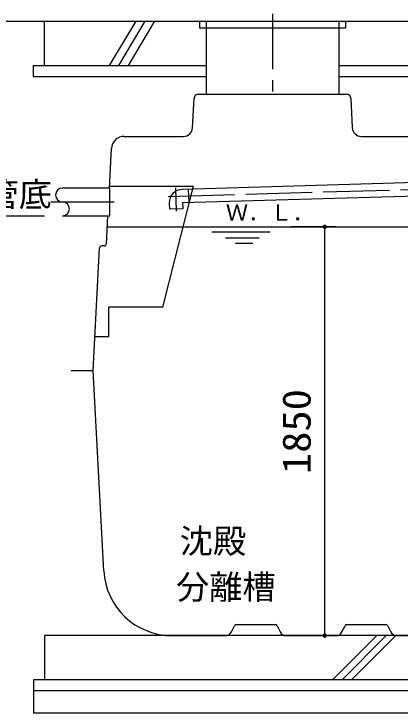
# Model space of a CAD drawing. Units: millimetres, scale not verified. Extents: x -14850 to 14850, y -10500 to 10500.
# Drawn here: x -10801 to -9056, y -6240 to -3078 of the extents above; entities that cross this region are included whole.
import ezdxf
from ezdxf.enums import TextEntityAlignment as Align

# ---------------------------------------------------------------- set-up
doc = ezdxf.new("R2010")
doc.units = ezdxf.units.MM
doc.header["$LTSCALE"] = 50
doc.linetypes.add('CHAIN1', pattern=[8, 5, -1, 1, -1])
doc.linetypes.add('LONG_DASHED1', pattern=[7, 6, -1])
for name, color, linetype, lineweight in [('0-2_機器', 2, 'Continuous', 25), ('0-3_空気管', 3, 'Continuous', 25), ('0-5_製作', 5, 'Continuous', 25)]:
    doc.layers.add(name, color=color, linetype=linetype, lineweight=lineweight)
doc.styles.add('ＭＳ ゴシック', font='')
doc.styles.get('ＭＳ ゴシック').set_extended_font_data('MS Gothic')

msp = doc.modelspace()

# ---------------------------------------------------------------- linework, layer by layer
at = {"layer": '0-2_機器'}
for p, q in [((-10662.76, -3110.48), (-4826.6, -3110.48)), ((-10662.76, -3310.48), (-10662.76, -3110.48)), ((-10249.87, -3110.48), (-10369.87, -3310.48)), ((-10327.45, -3310.48), (-10207.45, -3110.48)), ((-10165.02, -3110.48), (-10285.02, -3310.48)), ((-9932.76, -3110.48), (-9932.76, -3440.48)), ((-9332.76, -3110.48), (-9332.76, -3440.48)), ((-9302.76, -3110.48), (-9302.76, -3140.48)), ((-9332.76, -3310.48), (-8007.76, -3310.48)), ((-10712.76, -3360.48), (-9932.76, -3360.48)), ((-9332.76, -3360.48), (-8007.76, -3360.48)), ((-10662.76, -5890.48), (-10662.76, -6090.48)), ((-4962.76, -5890.48), (-10662.76, -5890.48)), ((-9160.44, -5890.48), (-9360.44, -6090.48)), ((-9318.01, -6090.48), (-9118.01, -5890.48)), ((-9075.59, -5890.48), (-9275.59, -6090.48)), ((-4912.76, -6090.48), (-10712.76, -6090.48)), ((-10712.76, -6090.48), (-10712.76, -6240.48)), ((-4912.76, -6140.48), (-10712.76, -6140.48))]:
    msp.add_line(p, q, dxfattribs=at)
for points in [[(-9962.76, -3110.48), (-9962.76, -3140.48), (-9302.76, -3140.48)], [(-10712.76, -3360.48), (-10712.76, -3310.48), (-9932.76, -3310.48)], [(-4912.76, -6090.48), (-4912.76, -6240.48), (-10712.76, -6240.48)]]:
    msp.add_lwpolyline(points, dxfattribs=at)
at = {"layer": '0-3_空気管', "linetype": 'CHAIN1'}
msp.add_line((-9632.76, -3077.63), (-9632.76, -3473.71), dxfattribs=at)
at = {"layer": '0-3_空気管'}
for p, q in [((-9967.77, -3440.48), (-9297.75, -3440.48)), ((-9993.77, -3592.63), (-9986.75, -3458.49)), ((-9278.78, -3458.49), (-9271.75, -3592.63)), ((-10302.22, -3631.48), (-10034.72, -3631.48)), ((-9230.8, -3631.48), (-8870.12, -3631.48)), ((-10369.52, -3865.48), (-10360.14, -3686.44)), ((-7842.6, -3808.04), (-10040.77, -3871.33)), ((-10369.05, -3856.48), (-9988.79, -3856.48)), ((-10127.34, -4403.48), (-9988.79, -3856.48)), ((-10039.05, -3931.31), (-7840.87, -3868.02)), ((-10012.79, -3870.53), (-10011.06, -3930.5)), ((-10099.02, -3933.04), (-10098.22, -3961.03)), ((-10039.05, -3931.31), (-10038.24, -3959.3)), ((-10038.24, -3959.3), (-10098.22, -3961.03)), ((-10581.31, -3990.48), (-10367.69, -3990.48)), ((-10382.73, -4117.5), (-10376.08, -3990.48)), ((-10378.7, -4040.48), (-6374.13, -4040.48)), ((-9642.84, -4065.48), (-9906.22, -4065.48)), ((-9844.7, -4090.48), (-9691.86, -4090.48)), ((-10442.76, -4690.48), (-10413.73, -4136.46)), ((-10392.72, -4126.98), (-10403.74, -4126.98)), ((-9721.66, -4115.48), (-9799.52, -4115.48)), ((-10127.34, -4403.48), (-10371.56, -4403.48)), ((-10371.56, -4537.48), (-10371.56, -4403.48)), ((-10434.74, -4537.48), (-10371.56, -4537.48)), ((-10542.76, -4690.48), (-10442.76, -4690.48)), ((-10395.27, -5596.7), (-10442.76, -4690.48)), ((-9818.29, -5873.9), (-9804.34, -5846.01)), ((-9795.4, -5840.48), (-9620.12, -5840.48)), ((-9611.18, -5846.01), (-9597.23, -5873.9)), ((-9318.29, -5873.9), (-9304.34, -5846.01)), ((-9295.4, -5840.48), (-9120.12, -5840.48)), ((-9111.18, -5846.01), (-9097.23, -5873.9)), ((-10085.69, -5890.48), (-9845.12, -5890.48)), ((-9570.4, -5890.48), (-9345.12, -5890.48)), ((-9070.4, -5890.48), (-8870.12, -5890.48))]:
    msp.add_line(p, q, dxfattribs=at)
at = {"layer": '0-3_空気管', "linetype": 'LONG_DASHED1'}
for p, q in [((-10103.38, -3903.15), (-6572.26, -3801.48)), ((-10070.99, -3864.23), (-10067.96, -3969.39)), ((-10634.08, -3927.98), (-10348.52, -3927.98))]:
    msp.add_line(p, q, dxfattribs=at)
at = {"layer": '0-3_空気管'}
msp.add_lwpolyline([(-10367.69, -3990.48), (-10367.69, -3865.48), (-10581.31, -3865.48)], dxfattribs=at)
for centre, radius, start, end in [((-9967.77, -3459.48), 19, 90, 177), ((-9297.75, -3459.48), 19, 3, 90), ((-10034.72, -3590.48), 41, 270, 357), ((-9230.8, -3590.48), 41, 182.99998, 270), ((-10302.22, -3689.48), 58, 90, 177), ((-10581.31, -3896.73), 31.25, 90, 270), ((-10039.05, -3931.31), 60, 91.6492, 181.64922), ((-10581.31, -3959.23), 31.25, 270, 90), ((-10403.74, -4136.98), 10, 90, 177), ((-10392.72, -4116.98), 10, 270, 357), ((-10085.69, -5580.48), 310, 182.99998, 270), ((-9795.4, -5850.48), 10, 90, 153.43494), ((-9620.12, -5850.48), 10, 26.56505, 90), ((-9295.4, -5850.48), 10, 90, 153.43494), ((-9120.12, -5850.48), 10, 26.56505, 90), ((-9845.12, -5860.48), 30, 270, 333.43494), ((-9570.4, -5860.48), 30, 206.56503, 270), ((-9345.12, -5860.48), 30, 270, 333.43494), ((-9070.4, -5860.48), 30, 206.56503, 270)]:
    msp.add_arc(centre, radius, start, end, dxfattribs=at)
at = {"layer": '0-5_製作', "color": 2}
for p, q in [((-11994.64, -3110.48), (-10662.76, -3110.48)), ((-11294.64, -3990.48), (-10662.76, -3990.48)), ((-9346.24, -4040.48), (-9548.71, -4040.48)), ((-9396.24, -5890.48), (-9396.24, -4040.48)), ((-9346.24, -5890.48), (-9548.71, -5890.48))]:
    msp.add_line(p, q, dxfattribs=at)
at = {"layer": '0-5_製作'}
for points in [[(-9406.22, -4039.85), (-9396.24, -4040.48), (-9406.24, -4040.48)], [(-9406.24, -4040.48), (-9403.53, -4047.33), (-9406.16, -4041.73)], [(-9406.24, -4040.48), (-9402.61, -4048.19), (-9403.53, -4047.33)], [(-9396.24, -4040.48), (-9402.61, -4048.19), (-9406.24, -4040.48)], [(-9406.06, -4038.61), (-9396.24, -4040.48), (-9406.22, -4039.85)], [(-9406.16, -4041.73), (-9404.33, -4046.36), (-9405.93, -4042.97)], [(-9406.16, -4041.73), (-9403.53, -4047.33), (-9404.33, -4046.36)], [(-9405.75, -4037.39), (-9396.24, -4040.48), (-9406.06, -4038.61)], [(-9405.93, -4042.97), (-9405, -4045.3), (-9405.54, -4044.16)], [(-9405.93, -4042.97), (-9404.33, -4046.36), (-9405, -4045.3)], [(-9405.29, -4036.22), (-9396.24, -4040.48), (-9405.75, -4037.39)], [(-9404.68, -4035.12), (-9396.24, -4040.48), (-9405.29, -4036.22)], [(-9403.95, -4034.11), (-9396.24, -4040.48), (-9404.68, -4035.12)], [(-9403.09, -4033.19), (-9396.24, -4040.48), (-9403.95, -4034.11)], [(-9402.12, -4032.39), (-9396.24, -4040.48), (-9403.09, -4033.19)], [(-9396.24, -4040.48), (-9401.6, -4048.92), (-9402.61, -4048.19)], [(-9401.06, -4031.72), (-9396.24, -4040.48), (-9402.12, -4032.39)], [(-9396.24, -4040.48), (-9400.5, -4049.53), (-9401.6, -4048.92)], [(-9399.92, -4031.18), (-9396.24, -4040.48), (-9401.06, -4031.72)], [(-9396.24, -4040.48), (-9399.33, -4049.99), (-9400.5, -4049.53)], [(-9399.92, -4031.18), (-9396.24, -4030.48), (-9396.24, -4040.48)], [(-9398.73, -4030.79), (-9396.24, -4030.48), (-9399.92, -4031.18)], [(-9396.24, -4040.48), (-9398.11, -4050.3), (-9399.33, -4049.99)], [(-9397.49, -4030.56), (-9396.24, -4030.48), (-9398.73, -4030.79)], [(-9396.24, -4040.48), (-9396.87, -4050.46), (-9398.11, -4050.3)], [(-9396.24, -4040.48), (-9396.24, -4050.48), (-9396.87, -4050.46)], [(-9396.24, -4030.48), (-9386.24, -4040.48), (-9396.24, -4040.48)], [(-9395.61, -4030.5), (-9386.24, -4040.48), (-9396.24, -4030.48)], [(-9396.24, -4040.48), (-9394.99, -4050.4), (-9396.24, -4050.48)], [(-9396.24, -4040.48), (-9393.75, -4050.17), (-9394.99, -4050.4)], [(-9396.24, -4040.48), (-9392.56, -4049.78), (-9393.75, -4050.17)], [(-9396.24, -4040.48), (-9391.42, -4049.24), (-9392.56, -4049.78)], [(-9386.24, -4040.48), (-9391.42, -4049.24), (-9396.24, -4040.48)], [(-9394.37, -4030.66), (-9386.24, -4040.48), (-9395.61, -4030.5)], [(-9393.15, -4030.97), (-9386.24, -4040.48), (-9394.37, -4030.66)], [(-9391.98, -4031.43), (-9386.24, -4040.48), (-9393.15, -4030.97)], [(-9390.88, -4032.04), (-9386.24, -4040.48), (-9391.98, -4031.43)], [(-9386.24, -4040.48), (-9390.36, -4048.57), (-9391.42, -4049.24)], [(-9389.87, -4032.78), (-9386.24, -4040.48), (-9390.88, -4032.04)], [(-9386.24, -4040.48), (-9389.39, -4047.77), (-9390.36, -4048.57)], [(-9388.95, -4033.63), (-9386.24, -4040.48), (-9389.87, -4032.78)], [(-9386.24, -4040.48), (-9388.53, -4046.85), (-9389.39, -4047.77)], [(-9388.95, -4033.63), (-9386.32, -4039.23), (-9386.24, -4040.48)], [(-9388.15, -4034.6), (-9386.32, -4039.23), (-9388.95, -4033.63)], [(-9386.24, -4040.48), (-9387.8, -4045.84), (-9388.53, -4046.85)], [(-9388.15, -4034.6), (-9386.55, -4037.99), (-9386.32, -4039.23)], [(-9387.48, -4035.66), (-9386.55, -4037.99), (-9388.15, -4034.6)], [(-9386.24, -4040.48), (-9387.19, -4044.74), (-9387.8, -4045.84)], [(-9387.48, -4035.66), (-9386.94, -4036.8), (-9386.55, -4037.99)], [(-9386.24, -4040.48), (-9386.73, -4043.57), (-9387.19, -4044.74)], [(-9386.24, -4040.48), (-9386.42, -4042.35), (-9386.73, -4043.57)], [(-9386.24, -4040.48), (-9386.26, -4041.11), (-9386.42, -4042.35)], [(-9402.12, -5882.39), (-9396.24, -5890.48), (-9403.09, -5883.19)], [(-9401.06, -5881.72), (-9396.24, -5890.48), (-9402.12, -5882.39)], [(-9401.06, -5881.72), (-9396.24, -5880.48), (-9396.24, -5890.48)], [(-9399.92, -5881.18), (-9396.24, -5880.48), (-9401.06, -5881.72)], [(-9398.73, -5880.79), (-9396.24, -5880.48), (-9399.92, -5881.18)], [(-9397.49, -5880.56), (-9396.24, -5880.48), (-9398.73, -5880.79)], [(-9396.24, -5880.48), (-9386.24, -5890.48), (-9396.24, -5890.48)], [(-9395.61, -5880.5), (-9386.24, -5890.48), (-9396.24, -5880.48)], [(-9394.37, -5880.66), (-9386.24, -5890.48), (-9395.61, -5880.5)], [(-9393.15, -5880.97), (-9386.24, -5890.48), (-9394.37, -5880.66)], [(-9391.98, -5881.43), (-9386.24, -5890.48), (-9393.15, -5880.97)], [(-9390.88, -5882.04), (-9386.24, -5890.48), (-9391.98, -5881.43)], [(-9390.88, -5882.04), (-9386.32, -5889.23), (-9386.24, -5890.48)], [(-9389.87, -5882.77), (-9386.32, -5889.23), (-9390.88, -5882.04)], [(-9389.87, -5882.77), (-9386.55, -5887.99), (-9386.32, -5889.23)], [(-9388.95, -5883.63), (-9386.55, -5887.99), (-9389.87, -5882.77)], [(-9406.22, -5889.85), (-9396.24, -5890.48), (-9406.24, -5890.48)], [(-9406.24, -5890.48), (-9401.6, -5898.92), (-9406.16, -5891.73)], [(-9406.24, -5890.48), (-9400.5, -5899.53), (-9401.6, -5898.92)], [(-9396.24, -5890.48), (-9400.5, -5899.53), (-9406.24, -5890.48)], [(-9406.06, -5888.61), (-9396.24, -5890.48), (-9406.22, -5889.85)], [(-9406.16, -5891.73), (-9402.61, -5898.19), (-9405.93, -5892.97)], [(-9406.16, -5891.73), (-9401.6, -5898.92), (-9402.61, -5898.19)], [(-9405.75, -5887.39), (-9396.24, -5890.48), (-9406.06, -5888.61)], [(-9405.93, -5892.97), (-9403.53, -5897.33), (-9405.54, -5894.16)], [(-9405.93, -5892.97), (-9402.61, -5898.19), (-9403.53, -5897.33)], [(-9405.29, -5886.22), (-9396.24, -5890.48), (-9405.75, -5887.39)], [(-9405.54, -5894.16), (-9404.33, -5896.36), (-9405, -5895.3)], [(-9405.54, -5894.16), (-9403.53, -5897.33), (-9404.33, -5896.36)], [(-9404.68, -5885.12), (-9396.24, -5890.48), (-9405.29, -5886.22)], [(-9403.95, -5884.11), (-9396.24, -5890.48), (-9404.68, -5885.12)], [(-9403.09, -5883.19), (-9396.24, -5890.48), (-9403.95, -5884.11)], [(-9396.24, -5890.48), (-9399.33, -5899.99), (-9400.5, -5899.53)], [(-9396.24, -5890.48), (-9398.11, -5900.3), (-9399.33, -5899.99)], [(-9396.24, -5890.48), (-9396.87, -5900.46), (-9398.11, -5900.3)], [(-9396.24, -5890.48), (-9396.24, -5900.48), (-9396.87, -5900.46)], [(-9396.24, -5890.48), (-9394.99, -5900.4), (-9396.24, -5900.48)], [(-9396.24, -5890.48), (-9393.75, -5900.17), (-9394.99, -5900.4)], [(-9396.24, -5890.48), (-9392.56, -5899.78), (-9393.75, -5900.17)], [(-9396.24, -5890.48), (-9391.42, -5899.24), (-9392.56, -5899.78)], [(-9396.24, -5890.48), (-9390.36, -5898.57), (-9391.42, -5899.24)], [(-9386.24, -5890.48), (-9390.36, -5898.57), (-9396.24, -5890.48)], [(-9386.24, -5890.48), (-9389.39, -5897.77), (-9390.36, -5898.57)], [(-9386.24, -5890.48), (-9388.53, -5896.85), (-9389.39, -5897.77)], [(-9388.95, -5883.63), (-9386.94, -5886.8), (-9386.55, -5887.99)], [(-9388.15, -5884.6), (-9386.94, -5886.8), (-9388.95, -5883.63)], [(-9386.24, -5890.48), (-9387.8, -5895.84), (-9388.53, -5896.85)], [(-9388.15, -5884.6), (-9387.48, -5885.66), (-9386.94, -5886.8)], [(-9386.24, -5890.48), (-9387.19, -5894.74), (-9387.8, -5895.84)], [(-9386.24, -5890.48), (-9386.73, -5893.57), (-9387.19, -5894.74)], [(-9386.24, -5890.48), (-9386.42, -5892.35), (-9386.73, -5893.57)], [(-9386.24, -5890.48), (-9386.26, -5891.11), (-9386.42, -5892.35)]]:
    msp.add_solid(points, dxfattribs=at)

# ---------------------------------------------------------------- texts
at = {"layer": '0-3_空気管', "color": 4, "style": 'ＭＳ ゴシック'}
for s, height, p in [('流入管底', 110, (-11229.14, -3981.78)), ('Ｗ．Ｌ．', 73.31, (-9842.9, -4034.77)), ('沈殿', 110, (-10051.51, -5550.46)), ('分離槽', 110, (-10068.32, -5758.46))]:
    msp.add_text(s, height=height, dxfattribs=at).set_placement(p, align=Align.BOTTOM_LEFT)
at = {"layer": '0-5_製作', "color": 4, "style": 'ＭＳ ゴシック', "width": 1.1}
msp.add_text('1850', height=128.4, rotation=90, dxfattribs=at).set_placement((-9421.24, -5159.23), align=Align.BOTTOM_LEFT)

doc.saveas('drawing.dxf')
